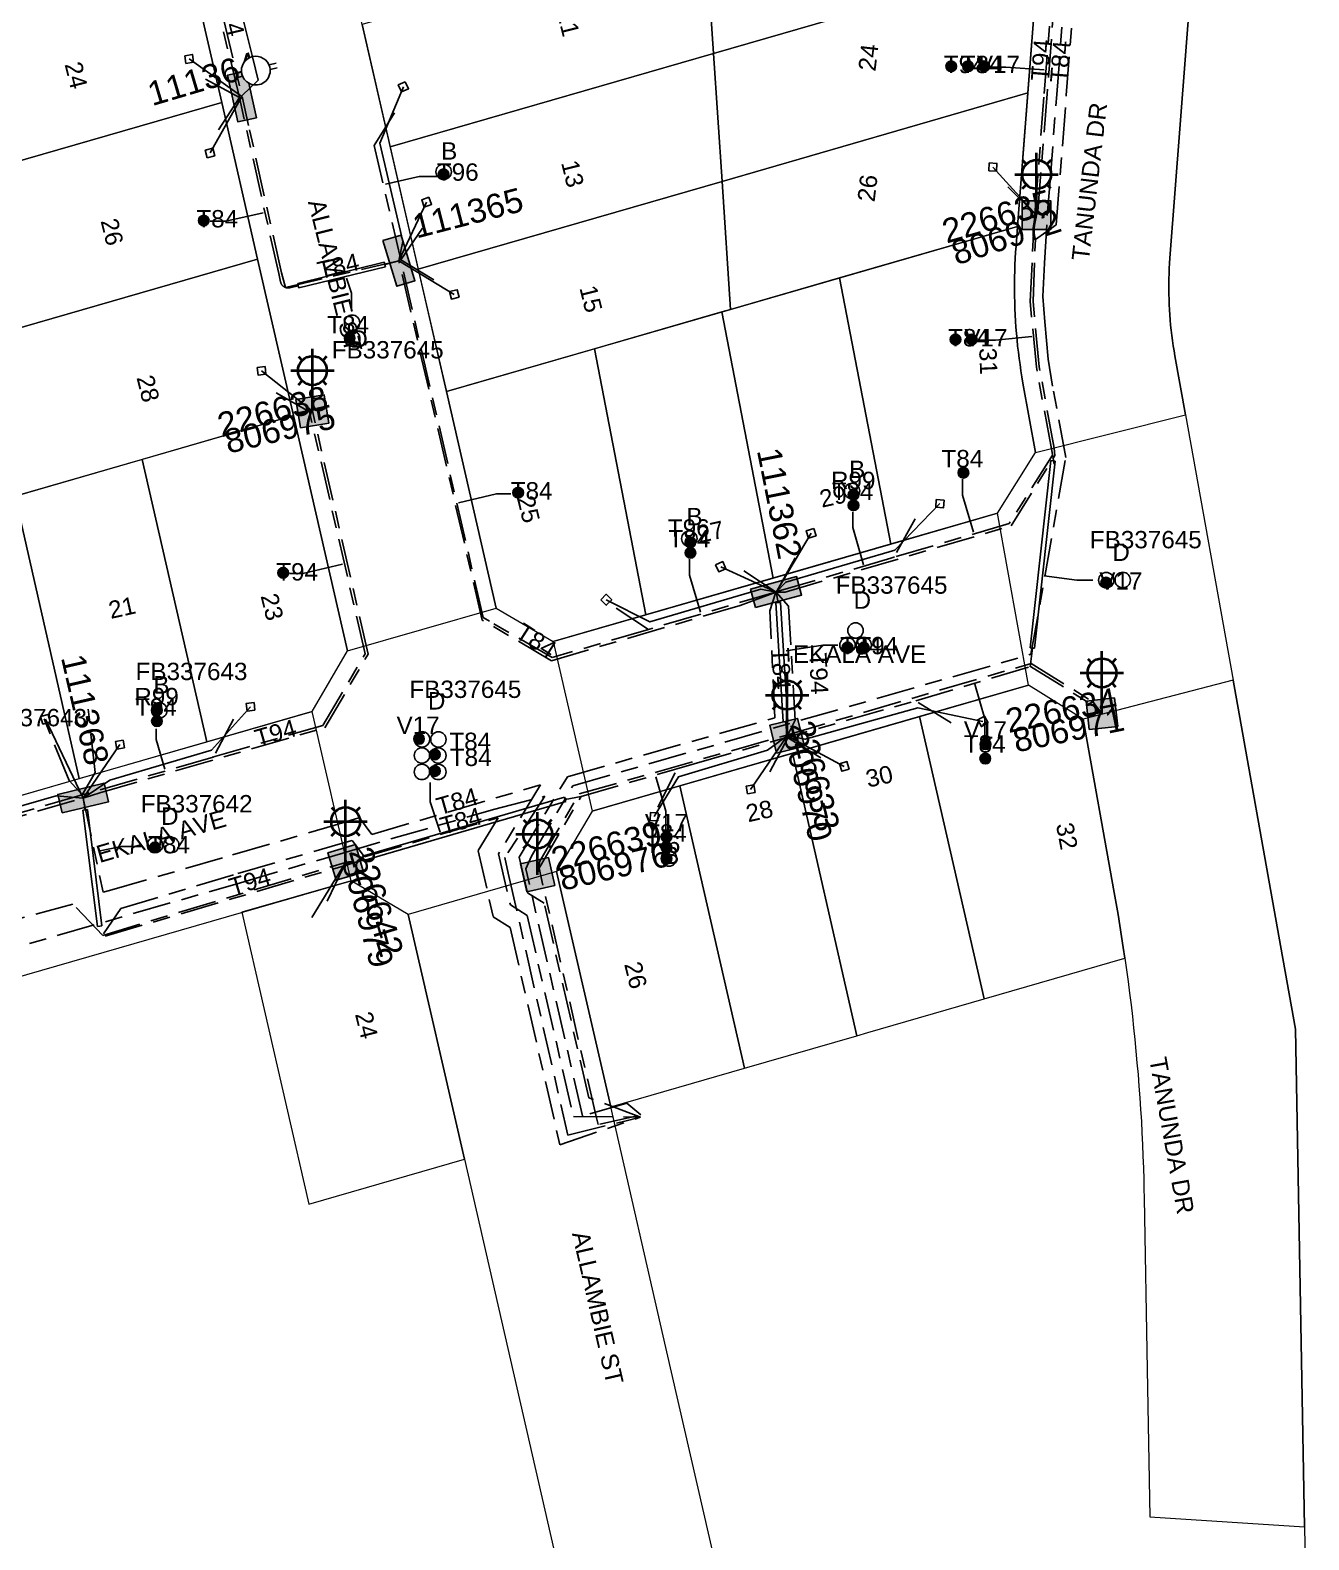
# Model space of a CAD drawing. Header units: metres. Extents: x 303957 to 307239, y 6268736 to 6272503.
# Drawn here: x 305995.2 to 306127.7, y 6269321.1 to 6269477.6 of the extents above; entities that cross this region are included whole.
import ezdxf
from ezdxf.enums import TextEntityAlignment as Align

# ---------------------------------------------------------------- set-up
doc = ezdxf.new("R2010")
doc.units = ezdxf.units.M
doc.linetypes.add('Cable Exist UG', pattern=[8.2, 4, -1.2, 1.8, -1.2])
doc.layers.get('0').update_dxf_attribs({"color": 6})
doc.layers.add('Cadastre Land Parcels_SP_EXT', color=9, linetype='Continuous', lineweight=5)
doc.layers.add('Cadastre Roads_SP_EXT', color=9, linetype='Continuous', lineweight=5)
for name, color, linetype in [('Duct_SP_EXT', 7, 'Continuous'), ('Equip_LV_EXT', 7, 'Continuous'), ('Equip_SP_SL_EXT', 7, 'Continuous'), ('Mains_HV_EXT', 7, 'Continuous'), ('Mains_LV_EXT', 7, 'Continuous'), ('Mains_LV_SL_EXT', 7, 'Continuous'), ('Services_SP_EXT', 7, 'Continuous'), ('SupportsUG_SP_LV_EXT', 7, 'Continuous'), ('SupportsUG_SP_LV_SL_EXT', 7, 'Continuous'), ('Trench_SP_EXT', 7, 'Continuous')]:
    doc.layers.add(name, color=color, linetype=linetype)
doc.styles.add('COLUMN_LABEL', font='arial.ttf')
doc.styles.add('iecARIAL', font='arial.ttf', dxfattribs={"height": 2})
doc.styles.add('POLE_LABEL', font='arial.ttf')
doc.styles.get("Standard").update_dxf_attribs({"font": 'arial.ttf'})

# ---------------------------------------------------------------- blocks, each defined once
blk = doc.blocks.new('COLUMN_EXT')
blk.add_hatch(color=256).paths.add_polyline_path([(-1.49, 1.48), (-1.49, -1.49), (1.48, -1.49), (1.48, 1.48)])
blk.add_lwpolyline([(-1.49, -1.49), (1.48, -1.49), (1.48, 1.48), (-1.49, 1.48)], close=True)
for tag, height, style, flags, p in [('ASSET_NUM', 2.5, 'COLUMN_LABEL', 8, (2, 2)), ('STRUCTURE_PLANT_NUMBER', 0.2, 'POLE_LABEL', 9, (1.81, 0.03)), ('STREET_CODE', 0.2, 'COLUMN_LABEL', 9, (1.81, -0.2))]:
    blk.add_attdef(tag, text='', height=height, dxfattribs=dict(style=style, flags=flags)).set_placement(p, align=Align.MIDDLE_LEFT)
at = {"flags": 9}
for tag, p in [('COLUMN_TYPE', (1.81, -0.4)), ('OWNED_BY', (1.81, -0.6)), ('STATE', (1.81, -0.8)), ('USAGE', (1.81, -1)), ('STREETNAME', (1.81, -1.6)), ('LEGEND', (1.81, -1.2)), ('LOCATION', (1.81, -1.4)), ('SUBURB', (1.81, -1.8)), ('NOTES', (1.81, -2))]:
    blk.add_attdef(tag, text='', height=0.2, dxfattribs=at).set_placement(p, align=Align.MIDDLE_LEFT)
at = {"flags": 1}
blk.add_attdef('Z', (1.81, -2.35), '', height=0.2, dxfattribs=at)
blk = doc.blocks.new('PILLAR_EXT')
blk.add_hatch(color=256).paths.add_polyline_path([(-2.475, 0.99), (-2.475, -0.99), (2.475, -0.99), (2.475, 0.99)])
blk.add_lwpolyline([(-2.475, -0.99), (2.475, -0.99), (2.475, 0.99), (-2.475, 0.99)], close=True)
at = {"style": 'iecARIAL', "flags": 8}
blk.add_attdef('ASSET_NUM', (1.5, 3.5), '', height=2.5, dxfattribs=at)
for tag, p, flags in [('OWNED_BY', (0, -0.2), 9), ('STATE', (0, -0.4), 9), ('SUPPORT_TYPE', (0, -0.6), 9), ('USAGE', (0, -0.8), 9), ('LEGEND', (0, -1), 9), ('LOCATION', (0, -1.2), 9), ('NOTES', (0, -1.4), 9), ('PARENT', (0, -1.6), 9), ('STREETNAME', (0, -1.8), 9), ('SUBURB', (0, -2), 1)]:
    blk.add_attdef(tag, p, '', height=0.2, dxfattribs=dict(flags=flags))
blk = doc.blocks.new('DUCT_EXT')
blk.add_circle((0, 0.8), 0.8)
at = {"flags": 1}
blk.add_attdef('Z', (0, 0), '', height=0.2, dxfattribs=at)
at = {"flags": 9}
for tag, p in [('DUCT_CODE', (0, 0)), ('XSECT_TYPE', (0, -0.2)), ('STATE', (0, -0.6)), ('FB_REFERENCE', (0, -0.4)), ('NOTES', (0, -0.8))]:
    blk.add_attdef(tag, text='', height=0.2, dxfattribs=at).set_placement(p, align=Align.MIDDLE_LEFT)
blk = doc.blocks.new('SL_LANTERN_EXT')
at = {"lineweight": 40}
for p, q in [((0, 1.97), (0, 6.47)), ((-1.46, 5.68), (-1.06, 5.28)), ((1.46, 5.68), (1.06, 5.28)), ((-2.25, 4.22), (2.25, 4.22)), ((-1.46, 2.76), (-1.06, 3.16)), ((1.46, 2.76), (1.06, 3.16)), ((0, 0), (0, 2.72))]:
    blk.add_line(p, q, dxfattribs=at)
blk.add_circle((0, 4.22), 1.5, dxfattribs=at)
at = {"style": 'iecARIAL', "flags": 8}
blk.add_attdef('ASSET_NUM', (1.5, 1.5), '', height=2.5, dxfattribs=at)
for tag, p, height, flags in [('OPERATING_VOLTAGE', (0.98, -1.65), 0.2, 9), ('CONSTRUCTED_VOLTAGE', (0.98, -0.65), 0.2, 9), ('CONTROL_TYPE', (0.98, -0.85), 0.2, 9), ('LANTERN_PURPOSE', (0.98, -1.05), 0.2, 9), ('LANTERN_TYPE', (0.98, -1.25), 0.2, 9), ('NO_PHASES', (0.98, -1.45), 0.2, 9), ('LNUMBER', (2.18, -3.25), 2.5, 8), ('ORIENTATION', (0.98, -1.85), 0.2, 9), ('OWNED_BY', (0.98, -2.05), 0.2, 9), ('STATE', (0.98, -2.25), 0.2, 9), ('USAGE', (0.98, -2.45), 0.2, 9), ('CEXIST', (0.98, -2.65), 0.2, 9), ('CNEW', (0.98, -2.85), 0.2, 9), ('CNUMBER', (0.98, -3.05), 0.2, 9), ('CREMOVE', (0.98, -3.25), 0.2, 9), ('CREPLACE', (0.98, -3.45), 0.2, 9), ('LKINGHEIGHT', (0.98, -3.65), 0.2, 9), ('LBRACKET', (0.98, -3.85), 0.2, 9), ('LBRACKETVOCAB', (0.98, -4.05), 0.2, 9), ('LCATEGORY', (0.98, -4.25), 0.2, 9), ('LCHARGE1', (0.98, -4.45), 0.2, 9), ('LCHARGE1PERCENT', (0.98, -4.65), 0.2, 9), ('LCHARGE2', (0.98, -4.85), 0.2, 9), ('LCHARGE2PERCENT', (0.98, -5.05), 0.2, 9), ('LCHARGE3', (0.98, -5.25), 0.2, 9), ('LCHARGE3PERCENT', (0.98, -5.45), 0.2, 9), ('LEXIST', (0.98, -5.65), 0.2, 9), ('LLAMP', (0.98, -5.85), 0.2, 9), ('LLAMPVOCAB', (0.98, -6.05), 0.2, 9), ('LMAST', (0.98, -6.25), 0.2, 9), ('LMASTVOCAB', (0.98, -6.45), 0.2, 9), ('LNEW', (0.98, -6.65), 0.2, 9), ('LANTNUMBER', (0.98, -6.85), 0.2, 9), ('LOUTREACH', (0.98, -7.25), 0.2, 9), ('LOUTREACHVOCAB', (0.98, -7.45), 0.2, 9), ('LRATECODE', (0.98, -7.65), 0.2, 9), ('LREMOVE', (0.98, -7.85), 0.2, 9), ('STREETNAME', (0.98, -9.25), 0.2, 9), ('SUBURB', (0.98, -9.45), 0.2, 1), ('LREPLACE', (0.98, -8.05), 0.2, 9), ('LTYPE', (0.98, -8.25), 0.2, 9), ('LTYPEVOCAB', (0.98, -8.45), 0.2, 9), ('LEGEND', (0.98, -8.65), 0.2, 9), ('LOCATION', (0.98, -8.85), 0.2, 9), ('NOTES', (0.98, -9.05), 0.2, 9)]:
    blk.add_attdef(tag, p, '', height=height, dxfattribs=dict(flags=flags))
blk = doc.blocks.new('CCP_EXT')
at = {"flags": 9}
for tag, p in [('LIFE_SUPPORT', (0, -1.6)), ('STATE', (0, -1.8)), ('NOTES', (0, -2))]:
    blk.add_attdef(tag, text='', height=0.2, dxfattribs=at).set_placement(p, align=Align.MIDDLE_LEFT)
blk.add_wipeout([(0, 0.57), (0.57, 0), (0, -0.57), (-0.57, 0)])
blk.add_lwpolyline([(-0.57, 0), (0, 0.57), (0.57, 0), (0, -0.57), (-0.57, 0)])
at = {"flags": 1}
blk.add_attdef('Z', (0, 0), '', height=0.2, dxfattribs=at)
at = {"flags": 9}
for tag, p in [('CCP_TYPE', (0, 0)), ('CONSTRUCTED_VOLTAGE', (0, -0.2)), ('OPERATING_VOLTAGE', (0, -0.6)), ('ORIENTATION', (0, -0.8)), ('OWNED_BY', (0, -1)), ('NO_PHASES', (0, -0.4)), ('USAGE', (0, -1.2)), ('LEGEND', (0, -1.4))]:
    blk.add_attdef(tag, text='', height=0.2, dxfattribs=at).set_placement(p, align=Align.MIDDLE_LEFT)
blk = doc.blocks.new('LV_UG_LINKS_OPEN_EXT')
blk.add_wipeout([(-0.25, 1.47), (-0.43, 1.43), (-0.61, 1.36), (-0.77, 1.28), (-0.93, 1.17), (-1.07, 1.05), (-1.19, 0.9), (-1.29, 0.75), (-1.38, 0.58), (-1.44, 0.4), (-1.48, 0.22), (-1.49, 0.03), (-1.49, -0.16), (-1.45, -0.34), (-1.4, -0.52), (-1.32, -0.69), (-1.23, -0.85), (-1.11, -1), (-0.98, -1.13), (-0.83, -1.24), (-0.66, -1.34), (-0.49, -1.41), (-0.31, -1.46), (-0.13, -1.49), (0.06, -1.49), (0.25, -1.47), (0.43, -1.43), (0.61, -1.36), (0.77, -1.28), (0.93, -1.17), (1.07, -1.05), (1.19, -0.9), (1.29, -0.75), (1.38, -0.58), (1.44, -0.4), (1.48, -0.22), (1.49, -0.03), (1.49, 0.16), (1.45, 0.34), (1.4, 0.52), (1.32, 0.69), (1.23, 0.85), (1.11, 1), (0.98, 1.13), (0.83, 1.24), (0.66, 1.34), (0.49, 1.41), (0.31, 1.46), (0.13, 1.49), (-0.06, 1.49)])
for p, q in [((-0.25, 1.47), (-0.25, 2.22)), ((0.25, 1.47), (0.25, 2.22)), ((-0.25, -1.47), (-0.25, -2.22)), ((0.25, -1.47), (0.25, -2.22))]:
    blk.add_line(p, q)
blk.add_lwpolyline([(0, -1.49, 1), (0, 1.49, 1)], format="xyb", close=True)
at = {"flags": 9}
for tag, p in [('ACTUAL_STATUS', (0, 0)), ('CONSTRUCTED_VOLTAGE', (0, -0.2)), ('OPERATING_VOLTAGE', (0, -0.6)), ('ORIENTATION', (0, -0.8)), ('STATE', (0, -1)), ('SWITCH_TYPE', (0, -1.2)), ('NO_PHASES', (0, -0.4)), ('USAGE', (0, -1.4)), ('NOTES', (0, -1.6))]:
    blk.add_attdef(tag, text='', height=0.2, dxfattribs=at).set_placement(p, align=Align.MIDDLE_LEFT)
at = {"flags": 1}
blk.add_attdef('Z', (0, 0), '', height=0.2, dxfattribs=at)
blk = doc.blocks.new('CABLE_LARGE_EXT')
h = blk.add_hatch(color=256)
edge = h.paths.add_edge_path()
edge.add_arc((0, 0.55), 0.55, 0, 360)
blk.add_circle((0, 0.55), 0.55)
at = {"flags": 1}
blk.add_attdef('Z', (0, 0), '', height=0.2, dxfattribs=at)
at = {"flags": 9}
for tag, p in [('COND_CODE', (0, 0)), ('STATE', (0, -0.4)), ('XSECT_SIZE', (0, -0.6)), ('FB_REFERENCE', (0, -0.2)), ('NOTES', (0, -0.8))]:
    blk.add_attdef(tag, text='', height=0.2, dxfattribs=at).set_placement(p, align=Align.MIDDLE_LEFT)

msp = doc.modelspace()

# ---------------------------------------------------------------- linework, layer by layer
at = {"layer": 'Cadastre Land Parcels_SP_EXT', "linetype": 'Continuous'}
msp.add_lwpolyline([(306119.25, 6269530.49), (306113.35, 6269453.99), (306113.31, 6269453.46), (306113.28, 6269452.92), (306113.26, 6269452.39), (306113.24, 6269451.85), (306113.23, 6269451.32), (306113.23, 6269450.78), (306113.24, 6269450.24), (306113.25, 6269449.71), (306113.27, 6269449.17), (306113.3, 6269448.63), (306113.33, 6269448.1), (306113.37, 6269447.57), (306113.42, 6269447.03), (306113.48, 6269446.5), (306113.54, 6269445.97), (306113.61, 6269445.43), (306113.69, 6269444.9), (306113.77, 6269444.37), (306113.86, 6269443.84), (306114.96, 6269437.73), (306119.89, 6269410.21), (306124.64, 6269383.66), (306126.37, 6269374.03), (306127.3, 6269322.4), (306127.74, 6269297.48)], dxfattribs=at)
for points in [[(306099.69, 6269484.95), (306100.76, 6269498.79), (306073.28, 6269490.85), (306065.12, 6269488.49), (306066.01, 6269475.21), (306099.69, 6269484.95)], [(306066.01, 6269475.21), (306065.12, 6269488.49), (306058.88, 6269486.68), (306046.39, 6269483.08), (306029.59, 6269478.22), (306032.5, 6269465.53), (306066.01, 6269475.21)], [(306015.03, 6269470.14), (306011.3, 6269486.38), (305982.44, 6269478.05), (305986.16, 6269461.8), (306015.03, 6269470.14)], [(306098.62, 6269471.11), (306099.69, 6269484.95), (306066.01, 6269475.21), (306066.91, 6269461.94), (306098.62, 6269471.11)], [(306066.91, 6269461.94), (306066.01, 6269475.21), (306032.5, 6269465.53), (306035.41, 6269452.84), (306066.91, 6269461.94)], [(306018.76, 6269453.89), (306015.03, 6269470.14), (305986.16, 6269461.8), (305989.89, 6269445.55), (306018.76, 6269453.89)], [(306097.55, 6269457.27), (306098.62, 6269471.11), (306066.91, 6269461.94), (306067.79, 6269448.67), (306097.55, 6269457.27)], [(306067.79, 6269448.67), (306066.91, 6269461.94), (306035.41, 6269452.84), (306038.33, 6269440.15), (306067.79, 6269448.67)], [(306095.47, 6269427.52), (306099.39, 6269433.83), (306098.11, 6269441.02), (306098, 6269441.66), (306097.89, 6269442.3), (306097.8, 6269442.94), (306097.71, 6269443.59), (306097.63, 6269444.23), (306097.55, 6269444.87), (306097.49, 6269445.52), (306097.43, 6269446.17), (306097.38, 6269446.81), (306097.33, 6269447.46), (306097.3, 6269448.11), (306097.27, 6269448.76), (306097.25, 6269449.4), (306097.24, 6269450.05), (306097.23, 6269450.7), (306097.23, 6269451.35), (306097.24, 6269452), (306097.26, 6269452.65), (306097.28, 6269453.3), (306097.31, 6269453.94), (306097.35, 6269454.59), (306097.4, 6269455.24), (306097.55, 6269457.27), (306079.1, 6269451.93), (306084.41, 6269424.32), (306095.47, 6269427.52)], [(306022.49, 6269437.65), (306018.76, 6269453.89), (305989.89, 6269445.55), (305993.62, 6269429.31), (306022.49, 6269437.65)], [(306084.41, 6269424.32), (306079.1, 6269451.93), (306067.79, 6269448.67), (306066.89, 6269448.41), (306072.22, 6269420.8), (306084.41, 6269424.32)], [(306072.22, 6269420.8), (306066.89, 6269448.41), (306053.68, 6269444.59), (306058.99, 6269416.98), (306072.22, 6269420.8)], [(306058.99, 6269416.98), (306053.68, 6269444.59), (306038.33, 6269440.15), (306043.48, 6269417.69), (306049.4, 6269414.21), (306058.99, 6269416.98)], [(306024.4, 6269406.98), (306028.09, 6269413.24), (306022.49, 6269437.65), (306006.77, 6269433.11), (306013.49, 6269403.82), (306024.4, 6269406.98)], [(306013.49, 6269403.82), (306006.77, 6269433.11), (305993.62, 6269429.31), (306000.26, 6269400), (306013.49, 6269403.82)], [(306000.26, 6269400), (305993.62, 6269429.31), (305979.34, 6269425.18), (305986.07, 6269395.9), (306000.26, 6269400)], [(306108.68, 6269381.37), (306108.51, 6269382.5), (306108.34, 6269383.64), (306108.16, 6269384.78), (306107.97, 6269385.91), (306107.78, 6269387.05), (306107.58, 6269388.18), (306104.35, 6269406.17), (306098.67, 6269409.7), (306087.38, 6269406.44), (306094.07, 6269377.15), (306108.68, 6269381.37)], [(306082.02, 6269373.66), (306094.07, 6269377.15), (306087.38, 6269406.44), (306074.2, 6269402.63), (306080.89, 6269373.34), (306082.02, 6269373.66)], [(306080.89, 6269373.34), (306074.2, 6269402.63), (306062.53, 6269399.25), (306069.22, 6269369.96), (306080.89, 6269373.34)], [(306069.22, 6269369.96), (306062.53, 6269399.25), (306053.44, 6269396.63), (306049.76, 6269390.37), (306055.36, 6269365.96), (306069.22, 6269369.96)], [(306040.19, 6269360.53), (306034.36, 6269385.92), (306028.44, 6269389.41), (306017.13, 6269386.14), (306024.06, 6269355.87), (306040.19, 6269360.53)]]:
    msp.add_lwpolyline(points, close=True, dxfattribs=at)
at = {"layer": 'Cadastre Roads_SP_EXT', "linetype": 'Continuous'}
msp.add_lwpolyline([(306100.76, 6269498.79), (306097.55, 6269457.27), (306097.4, 6269455.24), (306097.35, 6269454.59), (306097.31, 6269453.94), (306097.28, 6269453.3), (306097.26, 6269452.65), (306097.24, 6269452), (306097.23, 6269451.35), (306097.23, 6269450.7), (306097.24, 6269450.05), (306097.25, 6269449.4), (306097.27, 6269448.76), (306097.3, 6269448.11), (306097.33, 6269447.46), (306097.38, 6269446.81), (306097.43, 6269446.17), (306097.49, 6269445.52), (306097.55, 6269444.87), (306097.63, 6269444.23), (306097.71, 6269443.59), (306097.8, 6269442.94), (306097.89, 6269442.3), (306098, 6269441.66), (306098.11, 6269441.02), (306099.39, 6269433.83), (306114.96, 6269437.73), (306114.96, 6269437.73), (306113.86, 6269443.84), (306113.77, 6269444.37), (306113.69, 6269444.9), (306113.61, 6269445.43), (306113.54, 6269445.97), (306113.48, 6269446.5), (306113.42, 6269447.03), (306113.37, 6269447.57), (306113.33, 6269448.1), (306113.3, 6269448.63), (306113.27, 6269449.17), (306113.25, 6269449.71), (306113.24, 6269450.24), (306113.23, 6269450.78), (306113.23, 6269451.32), (306113.24, 6269451.85), (306113.26, 6269452.39), (306113.28, 6269452.92), (306113.31, 6269453.46), (306113.35, 6269453.99), (306119.25, 6269530.49)], dxfattribs=at)
for points in [[(306126.37, 6269374.03), (306124.64, 6269383.66), (306119.89, 6269410.21), (306104.35, 6269406.17), (306107.58, 6269388.18), (306107.78, 6269387.05), (306107.97, 6269385.91), (306108.16, 6269384.78), (306108.34, 6269383.64), (306108.51, 6269382.5), (306108.68, 6269381.37), (306108.84, 6269380.16), (306109.01, 6269378.96), (306109.16, 6269377.76), (306109.31, 6269376.56), (306109.45, 6269375.35), (306109.58, 6269374.15), (306109.7, 6269372.94), (306109.82, 6269371.73), (306109.93, 6269370.53), (306110.04, 6269369.32), (306110.13, 6269368.11), (306110.22, 6269366.9), (306110.3, 6269365.69), (306110.38, 6269364.48), (306110.44, 6269363.27), (306110.5, 6269362.06), (306110.55, 6269360.85), (306110.6, 6269359.63), (306110.64, 6269358.42), (306110.65, 6269357.46), (306110.68, 6269356.5), (306111, 6269338.71), (306111.27, 6269323.44), (306127.3, 6269322.4), (306126.37, 6269374.03)], [(306066.89, 6269315.72), (306061.08, 6269341.02), (306055.36, 6269365.96), (306049.76, 6269390.37), (306034.36, 6269385.92), (306040.19, 6269360.53), (306051.73, 6269310.25), (306066.89, 6269315.72)]]:
    msp.add_lwpolyline(points, close=True, dxfattribs=at)
at = {"layer": 'Duct_SP_EXT'}
for p, q in [((306031.89, 6269453.56), (306022.91, 6269451.36)), ((306032.01, 6269453.09), (306023.02, 6269450.89)), ((306031.89, 6269453.56), (306031.95, 6269453.33)), ((306032.01, 6269453.09), (306031.95, 6269453.33)), ((306022.91, 6269451.36), (306022.96, 6269451.12)), ((306023.02, 6269450.89), (306022.96, 6269451.12)), ((306098.85, 6269413.58), (306100.98, 6269432.98)), ((306099.32, 6269413.52), (306101.46, 6269432.93)), ((306100.98, 6269432.98), (306101.22, 6269432.96)), ((306101.46, 6269432.93), (306101.22, 6269432.96)), ((306072.97, 6269418.28), (306072.73, 6269418.27)), ((306073.72, 6269405.94), (306072.97, 6269418.28)), ((306072.49, 6269418.26), (306072.73, 6269418.27)), ((306073.24, 6269405.91), (306072.49, 6269418.26)), ((306098.85, 6269413.58), (306099.09, 6269413.55)), ((306099.32, 6269413.52), (306099.09, 6269413.55)), ((306073.24, 6269405.91), (306073.48, 6269405.93)), ((306073.72, 6269405.94), (306073.48, 6269405.93)), ((306029.64, 6269391.96), (306050.59, 6269398.08)), ((306050.59, 6269398.08), (306050.65, 6269397.85)), ((306000.64, 6269396.73), (306000.88, 6269396.76)), ((306000.64, 6269396.73), (306002.15, 6269384.68)), ((306001.12, 6269396.79), (306000.88, 6269396.76)), ((306001.12, 6269396.79), (306002.62, 6269384.74)), ((306029.77, 6269391.5), (306050.72, 6269397.62)), ((306050.72, 6269397.62), (306050.65, 6269397.85)), ((306029.64, 6269391.96), (306029.71, 6269391.73)), ((306029.77, 6269391.5), (306029.71, 6269391.73)), ((306002.15, 6269384.68), (306002.38, 6269384.71)), ((306002.62, 6269384.74), (306002.38, 6269384.71))]:
    msp.add_line(p, q, dxfattribs=at)
for points in [[(306094.81, 6269473.8), (306096.32, 6269473.8), (306100.3, 6269473.5)], [(306037.49, 6269462.46), (306035.52, 6269462.46), (306032.02, 6269461.66)], [(306013.82, 6269457.81), (306015.46, 6269457.81), (306019.33, 6269458.67)], [(306028.49, 6269448.51), (306028.49, 6269450.35), (306027.97, 6269451.91)], [(306093.51, 6269445.48), (306095.25, 6269445.48), (306099.01, 6269445.84)], [(306091.85, 6269431.05), (306091.85, 6269429.41), (306092.98, 6269425.56)], [(306045.02, 6269429.53), (306043.53, 6269429.53), (306039.58, 6269428.62)], [(306080.46, 6269427.67), (306080.46, 6269426.03), (306081.59, 6269422.18)], [(306022.06, 6269421.29), (306023.46, 6269421.29), (306027.55, 6269422.23)], [(306063.55, 6269422.75), (306063.55, 6269421.11), (306064.68, 6269417.25)], [(306105.34, 6269420.58), (306103.69, 6269420.58), (306100.3, 6269421.04)], [(306078.9, 6269413.84), (306077.36, 6269413.84), (306073.55, 6269413.24)], [(306008.25, 6269405.16), (306008.25, 6269404.06), (306009.14, 6269400.97)], [(306036.65, 6269399.59), (306036.65, 6269397.59), (306037.67, 6269394.46)], [(306006.68, 6269392.97), (306004.62, 6269392.97), (306002.25, 6269392.47)]]:
    msp.add_lwpolyline(points, dxfattribs=at)
at = {"layer": 'Mains_LV_EXT', "linetype": 'Cable Exist UG'}
for points in [[(306101.75, 6269485.65), (306101.69, 6269484.87), (306100.61, 6269471.03), (306099.63, 6269458.44)], [(306072.51, 6269419.35), (306073.81, 6269417.88), (306074.48, 6269406.05), (306073.74, 6269404.56)], [(306002.7, 6269383.74), (306027.88, 6269391.32)], [(306002.7, 6269383.74), (305999.61, 6269387), (305999.61, 6269387), (305989.52, 6269384.24), (305978.9, 6269381.1), (305976.38, 6269380.36), (305973.64, 6269375.56), (305954.84, 6269370.03), (305954.84, 6269370.03), (305944.24, 6269367.12), (305932.59, 6269363.74), (305929.75, 6269376.72), (305927.69, 6269376.85)]]:
    msp.add_lwpolyline(points, dxfattribs=at)
at = {"layer": 'Services_SP_EXT'}
for points in [[(306000.67, 6269397.99), (305997.87, 6269398.22), (305997.87, 6269398.22), (305986.46, 6269394.93), (305981.32, 6269397.43)], [(306027.88, 6269391.32), (306024.36, 6269385.59)]]:
    msp.add_lwpolyline(points, dxfattribs=at)
at = {"layer": 'Trench_SP_EXT', "linetype": 'Cable Exist UG'}
for points in [[(306099.33, 6269458.52), (306100.31, 6269471.05), (306101.39, 6269484.89), (306101.43, 6269485.44)], [(306016.87, 6269470.63), (306013.08, 6269472.71)], [(306016.87, 6269470.63), (306014.43, 6269466.86)], [(306033.59, 6269453.79), (306030.85, 6269465.66), (306033.24, 6269469.5)], [(306096.54, 6269461.39), (306099.52, 6269458.45)], [(306101.33, 6269432.63), (306101.05, 6269434.2), (306099.5, 6269442.68), (306098.85, 6269449.49), (306099.23, 6269457.23), (306099.33, 6269458.52)], [(306033.59, 6269453.79), (306036.04, 6269457.37)], [(306031.95, 6269453.33), (306033.41, 6269453.72)], [(306033.59, 6269453.79), (306037.4, 6269451.51)], [(306086.92, 6269426.94), (306084.72, 6269422.96)], [(306072.57, 6269419.39), (306074.76, 6269423.37)], [(306072.51, 6269419.35), (306068.98, 6269421.67)], [(306084.72, 6269422.96), (306084.42, 6269422.87), (306084.42, 6269422.87), (306072.65, 6269419.41)], [(306072.57, 6269419.39), (306059.28, 6269415.48)], [(306072.73, 6269418.27), (306072.51, 6269419.35)], [(306098.87, 6269411.61), (306099.09, 6269413.55)], [(306086.99, 6269408.08), (306098.87, 6269411.61)], [(306098.9, 6269411.62), (306105.87, 6269407.29), (306105.96, 6269406.78)], [(306090.65, 6269405.8), (306086.98, 6269408.08)], [(306000.58, 6269398.32), (306001.91, 6269400.65), (306001.2, 6269407.21)], [(306016.27, 6269406.17), (306014.15, 6269402.23)], [(306073.65, 6269404.45), (306073.48, 6269405.93)], [(306073.72, 6269404.25), (306071.63, 6269400.31)], [(306073.74, 6269404.25), (306077.41, 6269401.98)], [(306052.3, 6269398.15), (306064.01, 6269401.54)], [(306000.58, 6269398.32), (305987.22, 6269394.46)], [(306000.67, 6269397.99), (306000.88, 6269396.76)], [(306058.13, 6269365.03), (306054.05, 6269364.13), (306053.84, 6269364.97), (306053.84, 6269364.97), (306047.93, 6269390.73), (306052.3, 6269398.15)], [(306052.3, 6269398.15), (306050.65, 6269397.85)], [(306002.95, 6269383.66), (306027.97, 6269391.04)], [(306025.96, 6269387.29), (306027.88, 6269391.32)], [(306027.97, 6269391.04), (306029.67, 6269391.57)]]:
    msp.add_lwpolyline(points, dxfattribs=at)
msp.add_lwpolyline([(306022.96, 6269451.12), (306022.1, 6269450.91), (306022.1, 6269450.91, -0.420426), (306021.14, 6269451.51), (306021.14, 6269451.51), (306020.94, 6269452.38), (306016.87, 6269470.63)], format="xyb", dxfattribs=at)

# ---------------------------------------------------------------- block references
at = {"layer": 'Duct_SP_EXT'}
for name, p in [('CABLE_LARGE_EXT', (306090.67, 6269473.33)), ('CABLE_LARGE_EXT', (306092.41, 6269473.33)), ('CABLE_LARGE_EXT', (306094.09, 6269473.33)), ('DUCT_EXT', (306038.04, 6269462.13)), ('CABLE_LARGE_EXT', (306013.17, 6269457.33)), ('DUCT_EXT', (306028.55, 6269446.48)), ('DUCT_EXT', (306028.57, 6269444.83)), ('CABLE_LARGE_EXT', (306091.11, 6269444.99)), ('CABLE_LARGE_EXT', (306092.8, 6269444.99)), ('CABLE_LARGE_EXT', (306045.77, 6269429.11)), ('DUCT_EXT', (306080.39, 6269429.03)), ('DUCT_EXT', (306063.52, 6269424.09)), ('CABLE_LARGE_EXT', (306021.4, 6269420.8)), ('DUCT_EXT', (306106.74, 6269419.78)), ('CABLE_LARGE_EXT', (306106.74, 6269419.78)), ('DUCT_EXT', (306108.45, 6269419.8)), ('DUCT_EXT', (306080.75, 6269414.56)), ('DUCT_EXT', (306079.91, 6269413.05)), ('CABLE_LARGE_EXT', (306079.91, 6269413.05)), ('DUCT_EXT', (306081.6, 6269413.05)), ('CABLE_LARGE_EXT', (306081.6, 6269413.05)), ('CABLE_LARGE_EXT', (306035.49, 6269403.57)), ('DUCT_EXT', (306035.8, 6269403.28)), ('DUCT_EXT', (306037.5, 6269403.26)), ('DUCT_EXT', (306035.79, 6269401.6)), ('CABLE_LARGE_EXT', (306037.13, 6269401.95)), ('DUCT_EXT', (306037.49, 6269401.6)), ('DUCT_EXT', (306035.79, 6269399.9)), ('CABLE_LARGE_EXT', (306037.13, 6269400.24)), ('DUCT_EXT', (306037.49, 6269399.9)), ('DUCT_EXT', (306008.11, 6269392.31)), ('CABLE_LARGE_EXT', (306008.11, 6269392.31)), ('DUCT_EXT', (306009.8, 6269392.32))]:
    msp.add_blockref(name, p, dxfattribs=at)
for name, p, rotation in [('CABLE_LARGE_EXT', (306038.04, 6269462.13), 0.4612001640237365), ('CABLE_LARGE_EXT', (306027.75, 6269445.69), 269.9999999999998), ('CABLE_LARGE_EXT', (306091.38, 6269431.73), 270.0605366651615), ('CABLE_LARGE_EXT', (306079.99, 6269429.44), 270.0605366651615), ('CABLE_LARGE_EXT', (306079.99, 6269428.35), 270.0605366651615), ('CABLE_LARGE_EXT', (306063.07, 6269424.51), 270.0605366651615), ('CABLE_LARGE_EXT', (306063.08, 6269423.42), 270.0605366651615), ('DUCT_EXT', (306007.76, 6269407.08), 269.9999999999998), ('CABLE_LARGE_EXT', (306007.76, 6269407.08), 269.9999999999998), ('CABLE_LARGE_EXT', (306007.77, 6269405.96), 269.9999999999998), ('CABLE_LARGE_EXT', (306093.65, 6269402.08), 269.9999999999998), ('CABLE_LARGE_EXT', (306093.67, 6269403.56), 269.9999999999998), ('CABLE_LARGE_EXT', (306060.61, 6269392.84), 269.9999999999998), ('DUCT_EXT', (306060.61, 6269391.72), 269.9999999999998), ('CABLE_LARGE_EXT', (306060.61, 6269391.72), 269.9999999999998)]:
    msp.add_blockref(name, p, dxfattribs=dict(at, rotation=rotation))
at = {"layer": 'Equip_SP_SL_EXT'}
ref = msp.add_blockref('SL_LANTERN_EXT', (306099.52, 6269458.45), dxfattribs=at)
ref.add_attrib('ASSET_NUM', '226635', dxfattribs={"layer": '0', "height": 2.5, "rotation": 16.2602, "style": 'iecARIAL'}).set_placement((306101.02, 6269459.95), align=Align.MIDDLE_RIGHT)
ref = msp.add_blockref('SL_LANTERN_EXT', (306024.44, 6269438.1), dxfattribs=at)
ref.add_attrib('ASSET_NUM', '226638', dxfattribs={"layer": '0', "height": 2.5, "rotation": 14.9218, "style": 'iecARIAL'}).set_placement((306025.94, 6269439.6), align=Align.MIDDLE_RIGHT)
ref = msp.add_blockref('SL_LANTERN_EXT', (306106.29, 6269406.74), dxfattribs=at)
ref.add_attrib('ASSET_NUM', '226634', dxfattribs={"layer": '0', "height": 2.5, "rotation": 11.3099, "style": 'iecARIAL'}).set_placement((306107.79, 6269408.24), align=Align.MIDDLE_RIGHT)
ref = msp.add_blockref('SL_LANTERN_EXT', (306073.65, 6269404.45), dxfattribs=at)
ref.add_attrib('ASSET_NUM', '226633', dxfattribs={"layer": '0', "height": 2.5, "rotation": 283.9556, "style": 'iecARIAL'}).set_placement((306075.15, 6269405.95), align=Align.MIDDLE_LEFT)
ref = msp.add_blockref('SL_LANTERN_EXT', (306027.88, 6269391.32), dxfattribs=at)
ref.add_attrib('ASSET_NUM', '226642', dxfattribs={"layer": '0', "height": 2.5, "rotation": 286.8172, "style": 'iecARIAL'}).set_placement((306029.38, 6269392.82), align=Align.MIDDLE_LEFT)
ref = msp.add_blockref('SL_LANTERN_EXT', (306047.78, 6269390.04), dxfattribs=at)
ref.add_attrib('ASSET_NUM', '226639', dxfattribs={"layer": '0', "height": 2.5, "rotation": 14.641, "style": 'iecARIAL'}).set_placement((306049.28, 6269391.54), align=Align.MIDDLE_LEFT)
at = {"layer": 'SupportsUG_SP_LV_EXT'}
ref = msp.add_blockref('PILLAR_EXT', (306017.13, 6269470.75), dxfattribs=dict(at, rotation=102.5269181272405))
ref.add_attrib('ASSET_NUM', '111364', dxfattribs={"layer": '0', "height": 2.5, "rotation": 16.5237, "style": 'iecARIAL'}).set_placement((306018.63, 6269474.25), align=Align.MIDDLE_RIGHT)
ref = msp.add_blockref('PILLAR_EXT', (306033.41, 6269453.72), dxfattribs=dict(at, rotation=286.6873903201911))
ref.add_attrib('ASSET_NUM', '111365', dxfattribs={"layer": '0', "height": 2.5, "rotation": 14.4827, "style": 'iecARIAL'}).set_placement((306034.91, 6269457.22), align=Align.MIDDLE_LEFT)
ref = msp.add_blockref('PILLAR_EXT', (306072.51, 6269419.35), dxfattribs=dict(at, rotation=15.18006882922643))
ref.add_attrib('ASSET_NUM', '111362', dxfattribs={"layer": '0', "height": 2.5, "rotation": 281.244, "style": 'iecARIAL'}).set_placement((306074.01, 6269422.85), align=Align.MIDDLE_RIGHT)
ref = msp.add_blockref('PILLAR_EXT', (306000.67, 6269397.99), dxfattribs=dict(at, rotation=13.54767703271046))
ref.add_attrib('ASSET_NUM', '111368', dxfattribs={"layer": '0', "height": 2.5, "rotation": 282.8825, "style": 'iecARIAL'}).set_placement((306002.17, 6269401.49), align=Align.MIDDLE_RIGHT)
at = {"layer": 'SupportsUG_SP_LV_SL_EXT'}
ref = msp.add_blockref('COLUMN_EXT', (306099.52, 6269458.45), dxfattribs=dict(at, rotation=0.325973603950786))
ref.add_attrib('ASSET_NUM', '806972', dxfattribs={"layer": '0', "height": 2.5, "rotation": 17.9754, "style": 'COLUMN_LABEL'}).set_placement((306101.52, 6269459.2), align=Align.TOP_RIGHT)
ref = msp.add_blockref('COLUMN_EXT', (306024.44, 6269438.1), dxfattribs=dict(at, rotation=9.462587366902367))
ref.add_attrib('ASSET_NUM', '806975', dxfattribs={"layer": '0', "height": 2.5, "rotation": 13.5432, "style": 'COLUMN_LABEL'}).set_placement((306026.44, 6269438.85), align=Align.TOP_RIGHT)
ref = msp.add_blockref('COLUMN_EXT', (306106.29, 6269406.74), dxfattribs=dict(at, rotation=6.408944425992892))
ref.add_attrib('ASSET_NUM', '806971', dxfattribs={"layer": '0', "height": 2.5, "rotation": 11.5607, "style": 'COLUMN_LABEL'}).set_placement((306108.29, 6269407.49), align=Align.TOP_RIGHT)
ref = msp.add_blockref('COLUMN_EXT', (306073.65, 6269404.45), dxfattribs=dict(at, rotation=103.777578436566))
ref.add_attrib('ASSET_NUM', '806970', dxfattribs={"layer": '0', "height": 2.5, "rotation": 283.7118, "style": 'COLUMN_LABEL'}).set_placement((306075.65, 6269405.2), align=Align.TOP_LEFT)
ref = msp.add_blockref('COLUMN_EXT', (306047.78, 6269390.04), dxfattribs=dict(at, rotation=192.9271188971149))
ref.add_attrib('ASSET_NUM', '806976', dxfattribs={"layer": '0', "height": 2.5, "rotation": 13.1724, "style": 'COLUMN_LABEL'}).set_placement((306049.78, 6269390.79), align=Align.TOP_LEFT)
ref = msp.add_blockref('COLUMN_EXT', (306027.88, 6269391.32), dxfattribs=dict(at, rotation=106.4588554591912))
ref.add_attrib('ASSET_NUM', '806979', dxfattribs={"layer": '0', "height": 2.5, "rotation": 285.1821, "style": 'COLUMN_LABEL'}).set_placement((306029.88, 6269392.07), align=Align.TOP_LEFT)

# ---------------------------------------------------------------- texts
at = {"layer": 'Cadastre Land Parcels_SP_EXT', "linetype": 'Continuous'}
for s, rotation, p in [('11', 283.9921, (306049.75, 6269479.53)), ('24', 83.3342, (306082.81, 6269473.3)), ('24', 284.0042, (305998.73, 6269474.09)), ('13', 283.9963, (306050.21, 6269463.88)), ('26', 83.3373, (306082.72, 6269459.75)), ('26', 283.9911, (306002.46, 6269457.85)), ('15', 283.9921, (306052.11, 6269450.9)), ('31', 272.459, (306093.56, 6269444.65)), ('28', 283.9919, (306006.19, 6269441.6)), ('25', 283.9887, (306045.64, 6269429.08)), ('29', 12.5859, (306077.25, 6269428.09)), ('27', 12.5826, (306064.54, 6269424.42)), ('21', 12.5872, (306003.53, 6269416.56)), ('23', 283.9936, (306019.05, 6269418.96)), ('30', 12.5897, (306082.04, 6269399.06)), ('28', 12.5872, (306069.61, 6269395.47)), ('32', 280.7248, (306101.52, 6269395.25)), ('26', 283.9936, (306056.75, 6269380.76)), ('24', 283.9942, (306028.84, 6269375.58))]:
    msp.add_text(s, height=1.8, rotation=rotation, dxfattribs=at).set_placement(p)
at = {"layer": 'Cadastre Roads_SP_EXT'}
for s, rotation, p in [('TANUNDA DR', 83.3421, (306104.93, 6269453.63)), ('ALLAMBIE ST', 283.9911, (306023.96, 6269459.82)), ('EKALA AVE', 16.1721, (306002.36, 6269391.24)), ('TANUNDA DR', 280.2274, (306111.19, 6269370.94)), ('ALLAMBIE ST', 282.9115, (306051.34, 6269352.83))]:
    msp.add_text(s, height=1.8, rotation=rotation, dxfattribs=at).set_placement(p)
msp.add_text('EKALA AVE', height=1.8, dxfattribs=at).set_placement((306074.25, 6269412.01))
at = {"layer": 'Duct_SP_EXT'}
for s, p in [('T94', (306089.9, 6269473.17)), ('T84', (306091.64, 6269473.17)), ('V17', (306093.33, 6269473.18)), ('B', (306037.78, 6269464.2)), ('T96', (306037.34, 6269462.01)), ('T84', (306012.4, 6269457.17)), ('T84', (306025.97, 6269446.19)), ('D', (306028.36, 6269444.71)), ('T84', (306090.34, 6269444.83)), ('V17', (306092.03, 6269444.83)), ('FB337645', (306026.44, 6269443.58)), ('T84', (306089.66, 6269432.29)), ('B', (306080.08, 6269431.18)), ('R99', (306078.2, 6269430.03)), ('T84', (306045, 6269428.95)), ('T84', (306078.27, 6269428.91)), ('B', (306063.22, 6269426.28)), ('T96', (306061.29, 6269425.1)), ('T84', (306061.35, 6269423.98)), ('FB337645', (306105.04, 6269423.89)), ('D', (306107.37, 6269422.58)), ('T94', (306020.69, 6269420.55)), ('FB337645', (306078.68, 6269419.18)), ('V17', (306106.02, 6269419.6)), ('D', (306080.54, 6269417.62)), ('T84', (306079.14, 6269412.89)), ('T94', (306080.83, 6269412.9)), ('FB337643', (306006.1, 6269410.22)), ('B', (306007.94, 6269408.83)), ('R99', (306005.97, 6269407.61)), ('FB337645', (306034.49, 6269408.37)), ('D', (306036.41, 6269407.17)), ('T94', (306006.05, 6269406.54)), ('FB337643', (305989.46, 6269405.43)), ('V17', (306033.16, 6269404.64)), ('T84', (306038.63, 6269402.97)), ('T84', (306038.68, 6269401.31)), ('FB337642', (306006.63, 6269396.5)), ('D', (306008.74, 6269395.21)), ('T84', (306007.4, 6269392.25)), ('R6', (306059.37, 6269392.29)), ('B', (306060.79, 6269391.15))]:
    msp.add_text(s, height=1.8, dxfattribs=at).set_placement(p)
at = {"layer": 'Mains_LV_EXT'}
for s, rotation, p in [('T94', 283.5578, (306014.67, 6269481.05)), ('T94', 85.5513, (306100.71, 6269472.29)), ('T84', 85.5513, (306102.7, 6269472.14)), ('T84', 13.3327, (306025.21, 6269451.78)), ('T84', 327.4219, (306045.33, 6269414.73)), ('T84', 272.7552, (306072.05, 6269413.53)), ('T94', 272.4742, (306075.95, 6269413.03)), ('T84', 15.8498, (306037.6, 6269396.19)), ('T84', 15.6169, (306037.99, 6269394.17)), ('T94', 16.4589, (306016.13, 6269387.85))]:
    msp.add_text(s, height=1.8, rotation=rotation, dxfattribs=at).set_placement(p)

# ---------------------------------------------------------------- next in the draw order: block references
at = {"layer": 'Services_SP_EXT'}
for p, rotation in [((306011.66, 6269474.65), 324.5269185521497), ((306033.87, 6269471.75), 249.4439548116438), ((306013.82, 6269464.89), 60.52691836449448), ((306094.99, 6269463.43), 312.3259735884276), ((306036.28, 6269459.8), 244.6873901870517), ((306039.15, 6269450.22), 148.687390394001), ((306019.17, 6269442.29), 321.4625875771689), ((306089.5, 6269428.52), 221.2562042054367), ((306076.15, 6269425.45), 242.2908812906859), ((306066.77, 6269421.98), 338.2908812696265), ((306018.03, 6269407.45), 141.4910763049652), ((305996.76, 6269406.16), 331.5476771531552), ((306093.96, 6269405.94), 163.0354963956119), ((306004.48, 6269403.53), 235.5476773448431), ((306079.58, 6269401.27), 151.7775786581873), ((306069.87, 6269398.89), 55.77757859806362), ((306059.86, 6269396.06), 42.37359419745431)]:
    msp.add_blockref('CCP_EXT', p, dxfattribs=dict(at, rotation=rotation))
msp.add_blockref('CCP_EXT', (306054.9, 6269418.56), dxfattribs=at)

# ---------------------------------------------------------------- next in the draw order: linework, layer by layer
at = {"layer": 'Cadastre Roads_SP_EXT', "linetype": 'Continuous'}
for points in [[(306043.48, 6269417.69), (306038.33, 6269440.15), (306029.59, 6269478.22), (306023.97, 6269502.62), (306008.58, 6269498.18), (306011.3, 6269486.38), (306015.03, 6269470.14), (306018.76, 6269453.89), (306022.49, 6269437.65), (306028.09, 6269413.24), (306043.48, 6269417.69)], [(306098.67, 6269409.7), (306095.47, 6269427.52), (306049.4, 6269414.21), (306053.44, 6269396.63), (306098.67, 6269409.7)], [(306028.44, 6269389.41), (306024.4, 6269406.98), (305976.28, 6269393.07), (305980.32, 6269375.5), (306028.44, 6269389.41)]]:
    msp.add_lwpolyline(points, close=True, dxfattribs=at)
at = {"layer": 'Duct_SP_EXT'}
for points in [[(306094.14, 6269404.25), (306094.14, 6269406.22), (306093.11, 6269409.79)], [(306061.07, 6269394.65), (306061.07, 6269396.62), (306060.04, 6269400.18)]]:
    msp.add_lwpolyline(points, dxfattribs=at)
at = {"layer": 'Mains_HV_EXT', "linetype": 'Cable Exist UG'}
for points in [[(306058.49, 6269365.12), (306057.05, 6269366.33), (306052.44, 6269365.03), (306046.56, 6269390.64), (306047.15, 6269391.97), (306047.15, 6269391.97), (306051.44, 6269399.26), (306098.94, 6269412.9), (306102.54, 6269433.29), (306102.54, 6269433.29), (306101.18, 6269440.71), (306100.73, 6269443.51), (306100.36, 6269447.36), (306100.18, 6269450.01), (306100.35, 6269453.45), (306100.63, 6269458.4), (306100.88, 6269461.59), (306100.88, 6269461.59), (306101.61, 6269470.95), (306102.68, 6269484.79)], [(305918.44, 6269360.69), (305943.97, 6269368.08), (305954.58, 6269371), (305979.49, 6269378.31), (305979.49, 6269378.31), (305990.1, 6269381.45), (306016.97, 6269389.21), (306027.6, 6269392.28), (306032.56, 6269393.75), (306043.22, 6269396.79), (306048.54, 6269398.17), (306044.37, 6269391.81), (306044.74, 6269390.2), (306050.91, 6269363.04), (306056.68, 6269364.46), (306058.46, 6269364.91)]]:
    msp.add_lwpolyline(points, dxfattribs=at)
at = {"layer": 'Mains_LV_EXT', "linetype": 'Cable Exist UG'}
for points in [[(306072.51, 6269419.35), (306073.46, 6269419.34), (306073.46, 6269419.34), (306096.87, 6269426.21), (306101.42, 6269433.52), (306101.34, 6269434.26), (306101.34, 6269434.26), (306099.8, 6269442.72), (306099.15, 6269449.5), (306099.39, 6269455.91), (306101.56, 6269457.43), (306101.56, 6269457.43), (306102.6, 6269470.87), (306103.54, 6269482.94), (306101.72, 6269485.55)], [(306072.51, 6269419.35), (306068.8, 6269417.97), (306068.8, 6269417.97), (306049.24, 6269412.23), (306042.04, 6269416.44), (306042.04, 6269416.44), (306033.41, 6269453.72)], [(305944.15, 6269447.71), (305946.34, 6269446.13), (305946.34, 6269446.13), (305954.47, 6269447.89), (305954.93, 6269445.92), (305957.29, 6269435.62), (305957.68, 6269433.92), (305958.71, 6269429.37), (305958.71, 6269429.37), (305958.97, 6269428.22), (305958.97, 6269428.22), (305964.29, 6269404.97), (305966.51, 6269404.31), (305966.51, 6269404.31), (305968.55, 6269395.34), (305975.96, 6269390.9), (305987.3, 6269394.19), (305988.05, 6269394.37), (305988.05, 6269394.37), (306000.63, 6269397.97)], [(306000.67, 6269397.99), (306002.38, 6269398.53), (306002.38, 6269398.53), (306025.72, 6269405.28), (306030.22, 6269412.91), (306024.44, 6269438.1)], [(306058.46, 6269364.91), (306053.08, 6269366.91), (306048.46, 6269387.08), (306046.72, 6269388.17), (306045.87, 6269391.86), (306050.87, 6269400.2), (306072.39, 6269406.3), (306071.86, 6269417.4), (306072.45, 6269419.22)], [(306000.67, 6269397.99), (306002.74, 6269388.22), (306003.4, 6269388.41), (306003.4, 6269388.41), (306016.14, 6269392.09), (306026.76, 6269395.16), (306028.8, 6269395.79), (306029.26, 6269395.93), (306029.33, 6269395.93), (306030.6, 6269394.2), (306048.1, 6269399.37), (306043.74, 6269392.19), (306044.96, 6269386.91), (306046.69, 6269385.82), (306051.5, 6269364.95), (306058.46, 6269364.91)], [(306002.79, 6269383.92), (306004.58, 6269386.52), (306004.58, 6269386.52), (306016.7, 6269390.17), (306027.32, 6269393.24), (306028.56, 6269393.6), (306029.82, 6269391.89), (306043.69, 6269395.95), (306041.61, 6269392.53), (306043.19, 6269385.66), (306044.93, 6269384.57), (306050.1, 6269362.03), (306058.46, 6269364.91)]]:
    msp.add_lwpolyline(points, dxfattribs=at)
at = {"layer": 'Mains_LV_SL_EXT', "linetype": 'Cable Exist UG'}
for points in [[(306073.72, 6269404.56), (306098.95, 6269411.95), (306105.39, 6269407.94), (306106.29, 6269406.74)], [(306047.78, 6269390.04), (306048.01, 6269391.44), (306052.1, 6269398.41), (306073.72, 6269404.56)]]:
    msp.add_lwpolyline(points, dxfattribs=at)
at = {"layer": 'Services_SP_EXT'}
for points in [[(306033.41, 6269453.72), (306033.82, 6269455.7), (306031.43, 6269465.9), (306033.87, 6269471.75)], [(306099.52, 6269458.45), (306094.99, 6269463.43)], [(306033.41, 6269453.72), (306036.28, 6269459.8)], [(306033.41, 6269453.72), (306039.15, 6269450.22)], [(306024.44, 6269438.1), (306019.17, 6269442.29)], [(306072.51, 6269419.35), (306073.52, 6269420.37), (306084.83, 6269423.71), (306089.5, 6269428.52)], [(306072.51, 6269419.35), (306076.15, 6269425.45)], [(306072.51, 6269419.35), (306066.77, 6269421.98)], [(306054.9, 6269418.56), (306059.43, 6269416.26), (306070.94, 6269419.64), (306072.51, 6269419.35)], [(306000.67, 6269397.99), (306003.43, 6269399.84), (306003.43, 6269399.84), (306013.98, 6269402.97), (306018.03, 6269407.45)], [(306073.65, 6269404.45), (306075.52, 6269404.08), (306087.19, 6269407.34), (306093.96, 6269405.94)], [(306000.67, 6269397.99), (305996.76, 6269406.16)], [(306059.86, 6269396.06), (306062.41, 6269400.2), (306071.61, 6269402.97), (306073.65, 6269404.45)], [(306073.65, 6269404.45), (306069.87, 6269398.89)], [(306073.65, 6269404.45), (306079.58, 6269401.27)], [(306000.67, 6269397.99), (306004.48, 6269403.53)]]:
    msp.add_lwpolyline(points, dxfattribs=at)
at = {"layer": 'Trench_SP_EXT', "linetype": 'Cable Exist UG'}
for points in [[(306016.87, 6269470.63), (306016.87, 6269470.65), (306013.03, 6269486.55), (306013.02, 6269486.59)], [(306059.28, 6269415.48), (306049.28, 6269412.55), (306042.79, 6269416.33), (306042.15, 6269416.7), (306042.15, 6269416.7), (306033.59, 6269453.79)], [(306014.09, 6269402.23), (306025.53, 6269405.53), (306029.9, 6269412.96), (306024.14, 6269438.03), (306020.39, 6269440.17)], [(306101.17, 6269433.55), (306096.68, 6269426.46), (306084.79, 6269422.98), (306084.72, 6269422.96)], [(306059.28, 6269415.48), (306055.74, 6269417.8)], [(306064.01, 6269401.54), (306086.99, 6269408.08)], [(306000.58, 6269398.32), (305999.2, 6269399.81), (305996.63, 6269406.21)], [(306014.15, 6269402.23), (306000.58, 6269398.32)], [(306060.25, 6269397.03), (306062.27, 6269401.04)]]:
    msp.add_lwpolyline(points, dxfattribs=at)

# ---------------------------------------------------------------- next in the draw order: block references
at = {"layer": 'Duct_SP_EXT', "rotation": 269.9999999999998}
msp.add_blockref('CABLE_LARGE_EXT', (306060.6, 6269393.96), dxfattribs=at)

# ---------------------------------------------------------------- next in the draw order: texts
at = {"layer": 'Duct_SP_EXT'}
for s, p in [('V17', (306091.97, 6269404.16)), ('T84', (306091.97, 6269402.71)), ('V17', (306058.9, 6269394.55)), ('T84', (306058.92, 6269393.46))]:
    msp.add_text(s, height=1.8, dxfattribs=at).set_placement(p)
at = {"layer": 'Mains_LV_EXT'}
msp.add_text('T94', height=1.8, rotation=16.1188, dxfattribs=at).set_placement((306018.78, 6269403.27))

# ---------------------------------------------------------------- next in the draw order: block references
at = {"layer": 'Equip_LV_EXT', "rotation": 103.7133426161276}
msp.add_blockref('LV_UG_LINKS_OPEN_EXT', (306018.57, 6269473.43), dxfattribs=at)

# ---------------------------------------------------------------- next in the draw order: linework, layer by layer
at = {"layer": 'Mains_LV_EXT', "linetype": 'Cable Exist UG'}
for points in [[(306017.16, 6269470.85), (306018.8, 6269472.44), (306018.25, 6269474.72), (306018.25, 6269474.72), (306014.99, 6269488.04), (306012.74, 6269488.64), (306012.74, 6269488.64), (306010.32, 6269499.33), (306004.15, 6269502.92), (306002.03, 6269514.46), (306036.81, 6269524.01), (306036.81, 6269524.01), (306036.29, 6269525.91)], [(306013.33, 6269486.62), (306017.16, 6269470.73)], [(306033.41, 6269453.72), (306021.64, 6269450.93), (306021.24, 6269452.45), (306021.24, 6269452.45), (306017.82, 6269467.74), (306017.16, 6269470.73)]]:
    msp.add_lwpolyline(points, dxfattribs=at)
at = {"layer": 'Services_SP_EXT'}
for points in [[(306017.13, 6269470.75), (306011.66, 6269474.65)], [(306017.13, 6269470.75), (306013.82, 6269464.89)]]:
    msp.add_lwpolyline(points, dxfattribs=at)

doc.saveas('drawing.dxf')
